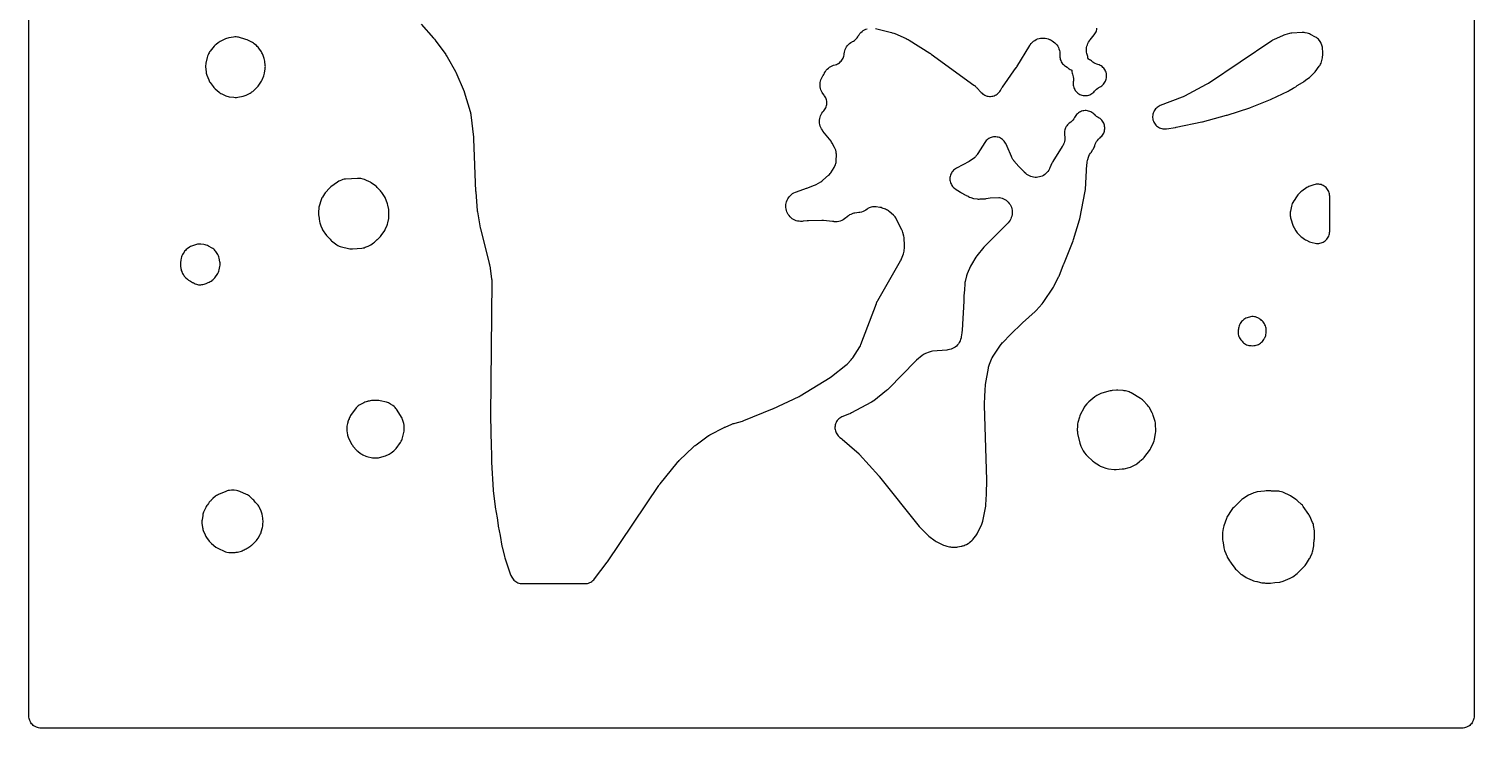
# Model space of a CAD drawing. Header units: millimetres. Extents: x 0 to 300, y 0 to 300.
# Drawn here: x -0.1 to 300.1, y -0.1 to 145.1 of the extents above; entities that cross this region are included whole.
import ezdxf

# ---------------------------------------------------------------- set-up
doc = ezdxf.new("R2010")
doc.units = ezdxf.units.MM
doc.layers.add('CUT', color=7, linetype='CONTINUOUS')

msp = doc.modelspace()

# ---------------------------------------------------------------- linework, layer by layer
at = {"layer": 'CUT'}
for points in [[(300.1485, 297.5886), (300.1485, 2.4114), (300.1335, 2.1053), (300.0975, 1.8629), (300.038, 1.6252), (299.9554, 1.3944), (299.8507, 1.1729), (299.7247, 0.9627), (299.5787, 0.7659), (299.4142, 0.5844), (299.2326, 0.4198), (299.0358, 0.2738), (298.8256, 0.1479), (298.6041, 0.0431), (298.3734, -0.0395), (298.1357, -0.099), (297.8933, -0.135), (297.5872, -0.15), (297.0122, -0.15), (297.0119, -0.15), (2.4114, -0.15), (2.1985, -0.1395), (2.1453, -0.1369), (2.1053, -0.135), (1.8629, -0.099), (1.6252, -0.0395), (1.3944, 0.0431), (1.1729, 0.1479), (0.9627, 0.2738), (0.7659, 0.4198), (0.5844, 0.5844), (0.4198, 0.7659), (0.2738, 0.9627), (0.1479, 1.1729), (0.0431, 1.3944), (-0.0395, 1.6252), (-0.099, 1.8629), (-0.135, 2.1053), (-0.15, 2.4114), (-0.15, 2.9214), (-0.15, 2.9225), (-0.15, 297)], [(81.3893, 146.0332), (83.9561, 143.1541), (84.0856, 143.0008), (84.1707, 142.8944), (84.2917, 142.7345), (86.4601, 139.7043), (86.5682, 139.5446), (86.6388, 139.4344), (86.7386, 139.2694), (88.4904, 136.1974), (88.5507, 136.0846), (90.2812, 132.0536), (90.309, 131.9855), (90.3112, 131.9787), (91.5254, 127.9238), (91.5683, 127.7682), (91.5754, 127.7402), (91.6411, 127.4242), (91.6457, 127.3957), (91.6683, 127.2359), (92.221, 122.6029), (92.2356, 122.4549), (92.2436, 122.3541), (92.2524, 122.2055), (92.6812, 111.3189), (92.6847, 111.2528), (92.6857, 111.238), (92.6893, 111.1893), (93.023, 107.2908), (93.0507, 107.0765), (93.6254, 103.7644), (93.632, 103.7282), (93.6332, 103.7216), (93.6667, 103.5702), (95.5088, 96.3125), (95.5507, 96.1279), (95.5761, 96.0017), (95.6087, 95.8151), (96.0072, 93.1335), (96.0314, 92.9344), (96.0442, 92.7988), (96.0546, 92.6444), (95.7578, 64.6988), (95.758, 64.6266), (95.8725, 58.3574), (95.8731, 58.3319), (95.8732, 58.3275), (95.8785, 58.2207), (95.9683, 56.9622), (95.9905, 55.2058), (95.9922, 55.1394), (95.9928, 55.1247), (95.9952, 55.0758), (96.3352, 49.2903), (96.3371, 49.261), (96.3375, 49.2557), (96.3493, 49.1328), (96.7399, 45.8895), (96.749, 45.8218), (96.7512, 45.8068), (96.7591, 45.7571), (97.1393, 43.5065), (97.3528, 41.9195), (97.3569, 41.8904), (97.3576, 41.8853), (97.3785, 41.7638), (97.7625, 39.8176), (98.1314, 37.6337), (98.1371, 37.6014), (98.1381, 37.5955), (98.1666, 37.4605), (98.6466, 35.4614), (98.7119, 35.2367), (99.8574, 31.8845), (99.9252, 31.7082), (100.0061, 31.5375), (100.1848, 31.1946), (100.3101, 30.9808), (100.4558, 30.7806), (100.6207, 30.5957), (100.803, 30.428), (101.0011, 30.2793), (101.2129, 30.1508), (101.4363, 30.0439), (101.6693, 29.9597), (101.9094, 29.899), (102.1544, 29.8623), (102.4018, 29.85), (102.4477, 29.85), (102.5144, 29.85), (102.5739, 29.85), (110.1372, 29.85), (115.3048, 29.85), (115.3092, 29.85), (115.4061, 29.85), (115.6618, 29.8631), (115.9149, 29.9023), (116.1627, 29.9672), (116.4025, 30.0571), (116.6318, 30.1711), (116.8483, 30.3079), (117.0496, 30.4662), (117.2337, 30.6442), (117.3986, 30.8401), (120.0115, 34.2884), (120.0279, 34.3103), (120.0308, 34.3142), (120.0972, 34.4083), (130.7104, 50.2111), (130.811, 50.3535), (130.8815, 50.4486), (130.9885, 50.5862), (134.554, 54.9558), (134.7048, 55.1295), (134.8107, 55.2442), (134.9719, 55.4083), (137.962, 58.2712), (138.1518, 58.441), (138.2844, 58.5518), (138.4853, 58.7083), (140.9765, 60.5164), (141.0937, 60.5981), (141.115, 60.6123), (141.3582, 60.762), (141.3805, 60.7746), (141.5062, 60.8424), (144.168, 62.2128), (144.298, 62.2765), (144.3871, 62.3181), (144.5194, 62.3768), (145.943, 62.9758), (146.193, 63.0706), (146.3647, 63.1289), (146.6207, 63.2057), (148.1055, 63.5937), (148.4199, 63.6986), (154.3353, 66.1187), (154.3584, 66.1283), (154.3626, 66.1301), (154.459, 66.173), (159.8848, 68.7311), (160.1202, 68.8578), (166.3665, 72.6663), (166.6104, 72.8357), (169.6121, 75.1961), (169.8809, 75.4412), (170.7239, 76.3302), (170.8821, 76.5143), (171.0218, 76.7128), (172.4892, 79.0298), (172.6145, 79.2521), (172.7165, 79.4859), (175.9457, 88.0559), (176.0024, 88.1977), (176.0131, 88.2229), (176.1437, 88.4991), (176.1564, 88.5233), (176.2301, 88.6572), (180.9879, 96.9031), (181.0854, 97.0898), (181.1669, 97.2841), (181.5634, 98.3545), (181.6492, 98.6363), (181.7014, 98.9262), (181.8004, 99.7547), (181.817, 99.9802), (181.8132, 100.2063), (181.731, 101.5318), (181.7057, 101.7634), (181.659, 101.9917), (181.4527, 102.8047), (181.3689, 103.0712), (181.256, 103.3268), (180.0856, 105.6187), (179.9672, 105.8256), (179.8296, 106.0203), (179.6741, 106.201), (179.5021, 106.366), (178.6163, 107.1384), (178.4399, 107.2787), (178.2516, 107.4026), (178.0529, 107.509), (177.8455, 107.597), (177.1617, 107.8516), (176.9128, 107.9297), (176.6571, 107.9815), (175.8715, 108.0983), (175.6252, 108.1225), (175.3777, 108.1223), (175.1314, 108.0975), (174.8887, 108.0486), (174.6521, 107.9759), (174.4239, 107.8801), (174.2062, 107.7623), (174.0012, 107.6234), (173.7536, 107.4372), (173.4784, 107.2713), (173.1878, 107.1343), (172.8847, 107.0277), (172.5423, 106.9454), (172.5087, 106.9391), (172.3194, 106.9087), (171.5043, 106.7991), (171.2938, 106.7616), (171.0874, 106.7062), (170.8864, 106.6334), (170.6233, 106.5252), (170.3764, 106.4074), (170.1438, 106.2633), (169.9283, 106.0947), (169.8168, 105.9972), (169.7748, 105.9596), (169.6302, 105.8272), (169.5976, 105.7986), (169.318, 105.5778), (169.0436, 105.4039), (168.7526, 105.2592), (168.4483, 105.1453), (168.1338, 105.0634), (167.8126, 105.0144), (167.488, 104.9988), (167.1324, 105.0185), (167.088, 105.0233), (166.9439, 105.0416), (166.9433, 105.0417), (166.9112, 105.0462), (166.9023, 105.0474), (166.8379, 105.0552), (164.9332, 105.2597), (164.6191, 105.2736), (161.8484, 105.2213), (161.5923, 105.2033), (160.7422, 105.0994), (160.56, 105.0817), (160.5274, 105.0793), (160.1911, 105.0712), (159.885, 105.0938), (159.5825, 105.1462), (159.2866, 105.2277), (159.0001, 105.3378), (158.7256, 105.4752), (158.4659, 105.6387), (158.2233, 105.8268), (158.0002, 106.0376), (157.7988, 106.2692), (157.6209, 106.5193), (157.4682, 106.7856), (157.3421, 107.0655), (157.244, 107.3563), (157.1747, 107.6553), (157.1349, 107.9596), (157.1249, 108.2664), (157.1449, 108.5727), (157.1946, 108.8756), (157.2737, 109.1722), (157.3812, 109.4597), (157.5163, 109.7353), (157.6776, 109.9964), (157.8636, 110.2406), (158.0725, 110.4654), (158.3024, 110.6689), (158.551, 110.8489), (158.8159, 111.0039), (159.1215, 111.1446), (159.1518, 111.1568), (159.3233, 111.2211), (161.4365, 111.9543), (161.5222, 111.9858), (163.123, 112.6075), (163.2936, 112.6812), (163.4583, 112.7674), (164.4198, 113.3169), (164.6306, 113.4518), (164.8269, 113.6071), (166.0168, 114.6498), (166.1876, 114.8144), (166.342, 114.9944), (166.4787, 115.1883), (167.1476, 116.2398), (167.2567, 116.4291), (167.3488, 116.6271), (167.4233, 116.8325), (167.5122, 117.1155), (167.5709, 117.3375), (167.609, 117.564), (167.6261, 117.7931), (167.6553, 118.8121), (167.6509, 119.0478), (167.6243, 119.2821), (167.5758, 119.5128), (167.4885, 119.8485), (167.3978, 120.1284), (167.2749, 120.3957), (166.7654, 121.3512), (166.6536, 121.5403), (166.5256, 121.7188), (164.8536, 123.848), (164.7422, 123.9974), (164.7229, 124.0246), (164.5391, 124.3137), (164.3985, 124.5928), (164.2862, 124.8844), (164.2035, 125.1857), (164.151, 125.4938), (164.1294, 125.8056), (164.1389, 126.1179), (164.1793, 126.4278), (164.2502, 126.7322), (164.351, 127.0279), (164.4807, 127.3123), (164.638, 127.5823), (164.8213, 127.8354), (165.018, 128.057), (165.1692, 128.2448), (165.3016, 128.4463), (165.414, 128.6596), (165.5054, 128.8828), (165.5748, 129.1137), (165.6216, 129.3502), (165.6454, 129.5902), (165.646, 129.8313), (165.6234, 130.0713), (165.5777, 130.3081), (165.5095, 130.5394), (165.4193, 130.763), (165.308, 130.9769), (165.1765, 131.179), (165.0751, 131.3062), (165.0759, 131.3068), (164.8322, 131.6124), (164.6675, 131.8654), (164.5278, 132.133), (164.4144, 132.4127), (164.3283, 132.7021), (164.2704, 132.9983), (164.2412, 133.2988), (164.2409, 133.6007), (164.2695, 133.9012), (164.3268, 134.1975), (164.4123, 134.487), (164.5251, 134.767), (164.6643, 135.0349), (164.8442, 135.3125), (164.88, 135.3622), (164.8836, 135.3673), (165.0161, 135.5674), (165.1287, 135.7793), (165.1739, 135.8753), (165.1889, 135.9051), (165.3576, 136.2032), (165.5378, 136.4585), (165.7424, 136.6947), (165.9694, 136.9095), (166.2167, 137.1006), (166.4816, 137.2662), (166.7618, 137.4048), (167.0542, 137.5148), (167.4011, 137.6072), (167.632, 137.6809), (167.8546, 137.7766), (168.067, 137.8934), (168.267, 138.0302), (168.4528, 138.1857), (168.6228, 138.3585), (168.7752, 138.547), (168.9086, 138.7493), (169.0218, 138.9635), (169.1137, 139.1878), (169.1835, 139.4198), (169.2305, 139.6576), (169.2543, 139.8988), (169.2547, 139.9079), (169.3001, 140.2126), (169.375, 140.5115), (169.4788, 140.8015), (169.6105, 141.08), (169.7688, 141.3443), (169.9522, 141.5918), (170.159, 141.8202), (170.3871, 142.0273), (170.6343, 142.211), (170.8984, 142.3697), (171.0055, 142.4205), (171.2187, 142.5346), (171.4198, 142.6687), (171.607, 142.8217), (171.7786, 142.9919), (171.9329, 143.178), (172.0685, 143.3781), (172.1827, 143.5877), (172.3427, 143.8498), (172.5264, 144.094), (172.7329, 144.3192), (172.9604, 144.5233), (173.2065, 144.7044), (173.4691, 144.8607), (173.7456, 144.9908), (174.0334, 145.0934)], [(175.7839, 145.1209), (179.09, 144.3095), (179.2441, 144.2682), (179.2716, 144.2602), (179.5738, 144.1581), (179.6004, 144.1478), (179.7481, 144.0872), (182.1158, 143.0556), (182.3635, 142.9366), (182.5285, 142.8498), (182.7669, 142.7131), (187.0656, 140.0329), (187.1777, 139.9602), (187.2529, 139.9094), (187.3623, 139.8328), (196.2287, 133.3849), (196.3823, 133.2671), (196.4091, 133.2453), (196.6969, 132.9867), (196.7214, 132.9623), (196.8549, 132.8222), (197.7229, 131.8631), (197.8959, 131.6898), (198.085, 131.5343), (198.2883, 131.398), (198.5041, 131.2823), (198.7301, 131.1882), (198.9642, 131.1167), (199.2043, 131.0684), (199.4478, 131.0439), (199.6927, 131.0433), (199.9364, 131.0666), (200.1766, 131.1136), (200.4111, 131.184), (200.6376, 131.2769), (200.8539, 131.3915), (201.058, 131.5268), (201.2479, 131.6813), (201.4217, 131.8537), (201.5779, 132.0423), (201.7148, 132.2452), (201.8313, 132.4606), (201.8763, 132.5546), (202.0278, 132.8112), (202.0436, 132.8356), (202.1349, 132.9695), (205.0249, 137.0206), (205.045, 137.0492), (205.0486, 137.0545), (205.1289, 137.1781), (207.8072, 141.5792), (207.9106, 141.7397), (207.9299, 141.768), (208.1422, 142.0481), (208.361, 142.2826), (208.6025, 142.4936), (208.8642, 142.6789), (209.1435, 142.8366), (209.4373, 142.965), (209.7427, 143.0628), (210.0565, 143.129), (210.3754, 143.1629), (210.7092, 143.1642), (211.0374, 143.1325), (211.3371, 143.0738), (211.6236, 142.9889), (211.9272, 142.8665), (211.9562, 142.8532), (212.1162, 142.775), (212.2875, 142.6862), (212.4516, 142.5959), (212.4805, 142.579), (212.7689, 142.3908), (213.0135, 142.1938), (213.2384, 141.9722), (213.4398, 141.7299), (213.6228, 141.4585), (213.771, 141.182), (213.8914, 140.8902), (213.982, 140.5879), (214.0419, 140.2779), (214.0703, 139.9635), (214.0668, 139.6175), (214.0667, 139.6154), (214.0685, 139.6153), (214.0591, 139.4592), (214.0697, 139.2055), (214.106, 138.9543), (214.1676, 138.708), (214.2538, 138.4692), (214.3638, 138.2404), (214.4964, 138.024), (214.6503, 137.8221), (214.8239, 137.6369), (215.0153, 137.4702), (215.2227, 137.3238), (215.5639, 137.108), (215.877, 136.8638), (215.8782, 136.8653), (215.9964, 136.7733), (216.2066, 136.6409), (216.4288, 136.5301), (216.5677, 136.4772), (216.5653, 136.3759), (216.5839, 136.1297), (216.6267, 135.8865), (216.6932, 135.6487), (216.7809, 135.3861), (216.8493, 135.0866), (216.8881, 134.782), (216.897, 134.4749), (216.876, 134.1685), (216.8655, 134.1059), (216.8369, 133.8644), (216.832, 133.6213), (216.8506, 133.3789), (216.8928, 133.1395), (216.958, 132.9053), (217.0456, 132.6785), (217.1548, 132.4613), (217.2847, 132.2558), (217.4339, 132.0638), (217.601, 131.8872), (217.7845, 131.7277), (217.9826, 131.5868), (218.1934, 131.4658), (218.4151, 131.3658), (218.6453, 131.2878), (218.8821, 131.2326), (219.1231, 131.2006), (219.3661, 131.1922), (219.6087, 131.2075), (219.8487, 131.2462), (220.0839, 131.308), (220.3119, 131.3925), (220.5306, 131.4986), (220.738, 131.6255), (220.932, 131.7719), (221.111, 131.9365), (221.2731, 132.1177), (221.2787, 132.1247), (221.4931, 132.3583), (221.7196, 132.5615), (221.9881, 132.7592), (222.0151, 132.7771), (222.1687, 132.8738), (222.5767, 133.1171), (222.7782, 133.251), (222.9659, 133.4036), (223.1379, 133.5737), (223.2926, 133.7597), (223.4287, 133.9597), (223.5448, 134.1719), (223.6399, 134.3943), (223.713, 134.6249), (223.7635, 134.8615), (223.7908, 135.1019), (223.7948, 135.3438), (223.7755, 135.5849), (223.7329, 135.823), (223.6675, 136.0559), (223.5798, 136.2814), (223.4708, 136.4974), (223.3415, 136.7018), (223.193, 136.8927), (223.0267, 137.0684), (222.8442, 137.2273), (222.6472, 137.3677), (222.4376, 137.4884), (222.2173, 137.5883), (221.9884, 137.6665), (221.7309, 137.7407), (221.4424, 137.8557), (221.1666, 137.9986), (220.9063, 138.1681), (220.6283, 138.391), (220.4283, 138.5357), (220.2149, 138.66), (219.9904, 138.7627), (219.9301, 138.7833), (219.9322, 138.8299), (219.9189, 139.0779), (219.881, 139.3234), (219.819, 139.5639), (219.7051, 139.9292), (219.6423, 140.2334), (219.6099, 140.5423), (219.6081, 140.8529), (219.637, 141.1621), (219.6962, 141.467), (219.7852, 141.7645), (219.9031, 142.0519), (220.0488, 142.3261), (220.2373, 142.6096), (220.257, 142.6362), (220.3707, 142.7824), (221.2186, 143.8185), (221.3657, 144.0176), (221.4925, 144.2304), (221.5975, 144.4546), (221.6799, 144.6881), (221.7387, 144.9287), (221.7735, 145.1739)]]:
    msp.add_lwpolyline(points, dxfattribs=at)
for points in [[(234.1275, 128.6017), (233.9591, 128.4263), (233.8087, 128.2354), (233.6775, 128.0307), (233.5667, 127.8143), (233.4776, 127.5881), (233.4108, 127.3543), (233.367, 127.1152), (233.3467, 126.8729), (233.35, 126.6298), (233.3769, 126.3882), (233.4271, 126.1504), (233.5002, 125.9185), (233.5955, 125.6948), (233.7121, 125.4815), (233.8488, 125.2805), (234.0044, 125.0937), (234.1774, 124.9229), (234.3662, 124.7697), (234.569, 124.6356), (234.7838, 124.5218), (235.0087, 124.4294), (235.2414, 124.3593), (235.4799, 124.3121), (235.7219, 124.2883), (235.965, 124.2882), (236.207, 124.3116), (238.0899, 124.587), (238.1209, 124.5917), (238.1265, 124.5926), (238.2563, 124.6168), (243.5663, 125.7521), (243.5893, 125.7571), (243.5933, 125.758), (243.689, 125.7814), (248.716, 127.1156), (248.7423, 127.1227), (248.747, 127.124), (248.8566, 127.1571), (253.5157, 128.681), (253.5444, 128.6906), (253.5495, 128.6923), (253.6688, 128.7363), (257.8237, 130.3916), (257.8528, 130.4034), (257.8579, 130.4055), (257.9784, 130.459), (261.515, 132.1432), (261.7253, 132.2559), (262.5376, 132.7427), (262.786, 132.8671), (263.0758, 133.0374), (263.4134, 133.2677), (264.4872, 133.9112), (264.6435, 134.013), (264.7918, 134.1261), (265.3673, 134.6003), (265.9352, 134.9876), (266.1595, 135.16), (266.363, 135.3567), (266.6102, 135.6243), (266.7045, 135.7021), (266.919, 135.901), (267.1088, 136.1236), (267.9844, 137.2813), (268.1308, 137.4975), (268.2538, 137.7277), (268.3522, 137.9695), (268.5345, 138.4946), (268.6131, 138.7715), (268.6593, 139.0556), (268.7373, 139.8047), (268.7507, 140.0624), (268.7375, 140.3201), (268.6657, 141.016), (268.6334, 141.2344), (268.5819, 141.449), (268.5117, 141.6583), (268.3832, 141.9919), (268.2823, 142.2192), (268.1594, 142.4353), (268.0157, 142.6381), (267.9564, 142.7136), (267.7879, 142.9067), (267.6004, 143.0815), (267.3961, 143.2362), (267.177, 143.3692), (266.1867, 143.9029), (265.965, 144.0086), (265.734, 144.0921), (265.4959, 144.1525), (265.0458, 144.2435), (264.8385, 144.2764), (264.629, 144.2918), (264.4191, 144.2895), (262.3094, 144.1783), (262.0559, 144.1519), (261.8064, 144.0998), (260.8491, 143.8486), (260.6474, 143.7864), (260.4516, 143.7075), (258.451, 142.8006), (258.2653, 142.7069), (258.088, 142.5981), (244.9289, 133.7482), (244.7628, 133.6428), (244.6482, 133.5741), (244.4768, 133.4775), (240.0026, 131.1076), (239.8028, 131.0092), (239.6653, 130.9465), (239.46, 130.8602), (234.945, 129.1176), (234.7227, 129.0192), (234.5111, 128.8996), (234.312, 128.76)], [(36.6857, 136.1075), (36.7167, 135.8924), (36.7663, 135.6808), (36.834, 135.4743), (37.2053, 134.4891), (37.2917, 134.2873), (37.3954, 134.0938), (37.5157, 133.9102), (38.1173, 133.0745), (38.2459, 132.9107), (38.3876, 132.7582), (38.5416, 132.6181), (39.3722, 131.9227), (39.5487, 131.7879), (39.7364, 131.6692), (39.934, 131.5677), (40.7692, 131.1843), (40.9962, 131.0932), (41.231, 131.0248), (41.4714, 130.9796), (42.4385, 130.8466), (42.7068, 130.8243), (42.976, 130.831), (43.2429, 130.8666), (44.3512, 131.0758), (44.5845, 131.1316), (44.8114, 131.2094), (45.0298, 131.3087), (45.8529, 131.7315), (46.0341, 131.8343), (46.2061, 131.9519), (46.3677, 132.0834), (47.0867, 132.7199), (47.2973, 132.9299), (47.4814, 133.1635), (48.0452, 133.9734), (48.1872, 134.2028), (48.3036, 134.4463), (48.6509, 135.2861), (48.7491, 135.5712), (48.8123, 135.8661), (48.9533, 136.7942), (48.9765, 137.0098), (48.981, 137.2266), (48.9666, 137.443), (48.8699, 138.3221), (48.8196, 138.6162), (48.7347, 138.9022), (48.4428, 139.7057), (48.3611, 139.9036), (48.2628, 140.0939), (48.1486, 140.275), (47.5953, 141.0743), (47.4568, 141.256), (47.3023, 141.4244), (47.133, 141.5779), (46.6793, 141.9531), (46.4889, 142.0959), (46.2857, 142.2199), (45.4769, 142.6624), (45.2225, 142.7834), (44.9561, 142.875), (43.4302, 143.3056), (43.1613, 143.3658), (42.8873, 143.3959), (42.6117, 143.3957), (42.3378, 143.3652), (41.3936, 143.2068), (41.1514, 143.1537), (40.9156, 143.0769), (40.6887, 142.9771), (39.5762, 142.4206), (39.3568, 142.2967), (39.1511, 142.1514), (38.7503, 141.8368), (38.5455, 141.6573), (38.3615, 141.4565), (37.5165, 140.4273), (37.3896, 140.2587), (37.2774, 140.0801), (37.1807, 139.8927), (37.0657, 139.6446), (36.9676, 139.4), (36.8957, 139.1464), (36.6292, 137.9729), (36.5839, 137.7079), (36.5672, 137.4395), (36.5795, 137.1708)], [(187.608, 78.1042), (187.3669, 78.0726), (187.13, 78.0178), (186.8996, 77.9402), (186.1396, 77.6423), (185.8995, 77.5333), (185.6723, 77.3996), (185.4604, 77.2427), (184.2631, 76.2545), (184.0608, 76.0679), (178.557, 70.3988), (178.384, 70.2317), (178.263, 70.1221), (178.0796, 69.9664), (175.4088, 67.8424), (175.2719, 67.7385), (175.247, 67.7205), (174.9597, 67.5322), (174.9333, 67.5166), (174.7835, 67.4325), (170.7967, 65.3133), (170.5719, 65.2033), (170.4169, 65.1338), (170.1853, 65.039), (168.971, 64.5887), (168.7449, 64.492), (168.5295, 64.3736), (168.3267, 64.2346), (168.1386, 64.0763), (167.9669, 63.9003), (167.8133, 63.7083), (167.6793, 63.5021), (167.5663, 63.2838), (167.4752, 63.0555), (167.407, 62.8192), (167.3623, 62.5775), (167.3416, 62.3325), (167.3451, 62.0867), (167.3727, 61.8423), (167.4241, 61.6019), (167.4989, 61.3677), (167.5964, 61.142), (167.7155, 60.927), (167.8553, 60.7246), (168.0142, 60.537), (168.1907, 60.3659), (168.3832, 60.213), (168.6677, 60.009), (168.6915, 59.9903), (168.8224, 59.8823), (171.9207, 57.2053), (172.2739, 56.8603), (172.2873, 56.8472), (172.3329, 56.8027), (172.4506, 56.6878), (176.4317, 52.2179), (176.4966, 52.143), (176.5401, 52.0915), (176.603, 52.015), (184.8537, 41.7023), (185.0521, 41.4825), (186.6379, 39.9214), (186.8623, 39.7255), (188.1486, 38.7306), (188.375, 38.5747), (188.6171, 38.4445), (189.9184, 37.8347), (190.1425, 37.7426), (190.3744, 37.6727), (190.6121, 37.6255), (190.8641, 37.5881), (191.1243, 37.5202), (191.3357, 37.4747), (191.5502, 37.4477), (191.7662, 37.4392), (191.8636, 37.4397), (191.9476, 37.4272), (192.1832, 37.4035), (192.4199, 37.4023), (192.6558, 37.4234), (192.8885, 37.4668), (193.569, 37.6272), (193.7193, 37.6559), (193.8425, 37.6917), (193.9615, 37.7198), (194.1988, 37.7882), (194.4281, 37.8798), (194.6473, 37.9935), (195.0057, 38.2026), (195.1973, 38.3264), (195.3768, 38.4671), (195.8546, 38.8783), (196.0461, 39.0616), (196.217, 39.2641), (196.6192, 39.7953), (196.7525, 39.9898), (196.8669, 40.1959), (197.8677, 42.2191), (197.9573, 42.4224), (198.0284, 42.6328), (198.0806, 42.8487), (198.6806, 45.9229), (198.7222, 46.2484), (198.8557, 48.4219), (198.8586, 48.4809), (198.8591, 48.4942), (198.8604, 48.5377), (198.9157, 51.2621), (198.9161, 51.2871), (198.9161, 51.2915), (198.915, 51.3963), (198.4258, 66.874), (198.425, 66.93), (198.4249, 66.9616), (198.4249, 66.9646), (198.4247, 67.0064), (198.4243, 67.0994), (198.4271, 67.2289), (198.4824, 68.6451), (198.5057, 69.0956), (198.5322, 69.6064), (198.5572, 70.0891), (198.6074, 71.0588), (198.6254, 71.1886), (199.2143, 74.6003), (199.2538, 74.7975), (199.2618, 74.8325), (199.3722, 75.2189), (199.3839, 75.2529), (199.4545, 75.4411), (199.8777, 76.4842), (199.9632, 76.6789), (199.9794, 76.7131), (200.1827, 77.0862), (200.2026, 77.1184), (200.3198, 77.2957), (201.9054, 79.5536), (201.989, 79.668), (202.0044, 79.6883), (202.1843, 79.9073), (202.2012, 79.9263), (202.2973, 80.0305), (203.7341, 81.5318), (206.34, 83.9769), (208.9571, 86.3957), (209.1254, 86.5671), (210.3938, 87.9884), (210.6007, 88.2544), (212.7346, 91.4158), (212.8979, 91.6951), (213.8237, 93.5439), (213.9082, 93.7315), (214.8569, 96.0931), (214.8956, 96.1757), (214.988, 96.4007), (215.0453, 96.5623), (216.8566, 101.0713), (216.933, 101.2903), (218.1466, 105.3702), (218.2031, 105.599), (219.3398, 111.3587), (219.3825, 111.6918), (219.7018, 116.9706), (219.7148, 117.1297), (219.7177, 117.1581), (219.7603, 117.4484), (219.8274, 117.734), (219.8351, 117.7615), (219.8814, 117.9142), (220.0459, 118.4178), (220.108, 118.5929), (220.1198, 118.6239), (220.2575, 118.9364), (220.4253, 119.2337), (220.4431, 119.2618), (220.5462, 119.4163), (220.9447, 119.9828), (221.0614, 120.1651), (221.162, 120.3567), (221.2456, 120.5564), (221.3116, 120.7625), (221.3147, 120.7738), (221.4211, 121.0989), (221.5471, 121.3843), (221.7007, 121.6559), (221.8805, 121.9109), (222.0847, 122.1468), (222.3112, 122.3614), (222.4393, 122.4606), (222.6217, 122.6163), (222.7883, 122.7888), (222.9376, 122.9765), (223.0682, 123.1777), (223.179, 123.3904), (223.2688, 123.6128), (223.337, 123.8427), (223.3828, 124.0781), (223.4058, 124.3168), (223.4058, 124.5567), (223.3829, 124.7954), (223.3372, 125.0308), (223.2692, 125.2608), (223.1794, 125.4832), (223.0687, 125.696), (222.9381, 125.8972), (222.7889, 126.0849), (222.6224, 126.2575), (222.4401, 126.4133), (222.2437, 126.551), (222.035, 126.6692), (221.9713, 126.7013), (221.7129, 126.865), (221.4716, 127.053), (221.2284, 127.2838), (221.227, 127.2853), (221.226, 127.2844), (221.1145, 127.4008), (220.9265, 127.5618), (220.7234, 127.7033), (220.5074, 127.8242), (220.2805, 127.923), (220.0449, 127.9989), (219.8029, 128.0512), (219.557, 128.0793), (219.3095, 128.0829), (219.0629, 128.062), (218.8195, 128.0168), (218.5818, 127.9478), (218.3521, 127.8557), (218.1326, 127.7412), (217.9255, 127.6056), (217.7328, 127.4502), (217.5565, 127.2765), (217.3982, 127.0863), (217.2594, 126.8813), (217.1417, 126.6636), (217.1333, 126.646), (216.9727, 126.3811), (216.7869, 126.1332), (216.5776, 125.9049), (216.3468, 125.6983), (216.0294, 125.466), (215.8403, 125.3129), (215.6669, 125.1421), (215.511, 124.9553), (215.3739, 124.7543), (215.2571, 124.5408), (215.1615, 124.317), (215.0882, 124.085), (215.0378, 123.847), (215.0107, 123.6051), (215.0073, 123.3618), (215.0276, 123.1193), (215.057, 122.9582), (215.0563, 122.958), (215.0566, 122.9559), (215.101, 122.6167), (215.1107, 122.3048), (215.0893, 121.9935), (215.0373, 121.6858), (214.9549, 121.3848), (214.8432, 121.0934), (214.6896, 120.7878), (214.6733, 120.7588), (214.5776, 120.5992), (212.6135, 117.4996), (212.5137, 117.3272), (212.4279, 117.1474), (212.0199, 116.1966), (211.9443, 116.0317), (211.9299, 116.0021), (211.7679, 115.7073), (211.5946, 115.4541), (211.3974, 115.219), (211.1783, 115.0042), (210.9393, 114.8118), (210.6827, 114.6436), (210.4109, 114.5012), (210.1265, 114.386), (209.8323, 114.299), (209.5309, 114.2411), (209.2254, 114.2129), (208.9186, 114.2146), (208.6134, 114.2461), (208.3127, 114.3073), (208.0194, 114.3974), (207.7363, 114.5158), (207.4661, 114.6611), (207.2113, 114.8321), (206.9744, 115.0271), (206.7368, 115.2651), (206.7064, 115.2987), (206.6238, 115.3927), (206.6234, 115.3924), (206.5005, 115.5251), (205.5408, 116.4822), (204.5218, 117.6527), (204.4812, 117.7077), (204.3505, 117.8967), (204.3283, 117.931), (204.103, 118.3311), (204.0851, 118.3679), (203.9912, 118.5776), (203.1534, 120.6135), (203.0358, 120.8601), (202.773, 121.3416), (202.6435, 121.5531), (202.4937, 121.7508), (202.325, 121.9326), (202.1391, 122.0969), (201.9379, 122.2419), (201.7233, 122.3662), (201.4975, 122.4687), (201.2626, 122.5483), (201.0209, 122.6042), (200.775, 122.636), (200.527, 122.6431), (200.2796, 122.6257), (200.0352, 122.5839), (199.7961, 122.518), (199.5646, 122.4288), (199.3432, 122.3171), (199.1339, 122.184), (198.9389, 122.0308), (198.76, 121.859), (198.5989, 121.6704), (198.4574, 121.4667), (197.0398, 119.1938), (196.8951, 118.9787), (196.7919, 118.8362), (196.6326, 118.6315), (196.513, 118.4884), (196.3905, 118.3489), (196.368, 118.3245), (196.3305, 118.2878), (195.2008, 117.4923), (192.5755, 116.1298), (192.3619, 116.0052), (192.1616, 115.86), (191.9767, 115.6958), (191.8089, 115.5141), (191.6598, 115.3167), (191.531, 115.1055), (191.4237, 114.8827), (191.339, 114.6503), (191.2776, 114.4107), (191.2402, 114.1662), (191.2271, 113.9192), (191.2385, 113.6722), (191.2743, 113.4274), (191.3341, 113.1874), (191.4173, 112.9545), (191.5231, 112.7309), (191.6504, 112.5189), (191.7982, 112.3205), (191.9647, 112.1377), (192.1486, 111.9722), (192.3479, 111.8257), (193.407, 111.1252), (193.6301, 110.9937), (194.2545, 110.668), (194.3275, 110.6207), (194.5438, 110.5089), (194.6111, 110.482), (194.9863, 110.2863), (195.0801, 110.2304), (195.2898, 110.1306), (195.5632, 110.0157), (195.7549, 109.9442), (195.9518, 109.8887), (196.1526, 109.8494), (196.862, 109.7405), (197.0891, 109.7163), (197.3176, 109.7128), (197.5454, 109.7302), (197.5702, 109.7333), (198.3894, 109.7603), (198.5892, 109.7749), (198.7871, 109.8055), (199.5926, 109.9631), (201.3948, 110.0383), (201.5612, 110.0411), (201.7885, 109.9964), (202.0847, 109.9072), (202.3707, 109.7892), (202.6438, 109.6438), (202.9012, 109.4722), (203.1405, 109.2761), (203.3594, 109.0575), (203.5557, 108.8184), (203.7277, 108.5612), (203.8735, 108.2883), (203.9917, 108.0024), (204.0814, 107.7063), (204.1415, 107.4028), (204.1715, 107.0949), (204.171, 106.7855), (204.1402, 106.4777), (204.0793, 106.1744), (203.9889, 105.8785), (203.8698, 105.593), (203.7233, 105.3205), (203.5507, 105.0637), (203.3347, 104.8023), (203.3125, 104.7779), (203.1849, 104.6447), (198.4566, 99.9476), (198.2668, 99.7363), (196.8224, 97.9318), (196.6451, 97.68), (195.6868, 96.1229), (195.5239, 95.8111), (194.8246, 94.2062), (194.7473, 94.0055), (194.6874, 93.7988), (194.3932, 92.5897), (194.3496, 92.3674), (194.3264, 92.1421), (194.2547, 90.8964), (194.1214, 89.6324), (194.1077, 89.344), (194.1166, 88.4959), (193.7698, 82.466), (193.7534, 82.2711), (193.7389, 82.1391), (193.7125, 81.9453), (193.5752, 81.1045), (193.5406, 80.9209), (193.5336, 80.8883), (193.4442, 80.5542), (193.3318, 80.2558), (193.177, 79.9446), (193.0062, 79.676), (192.8064, 79.4231), (192.5817, 79.192), (192.3345, 78.9851), (192.0675, 78.8047), (191.7834, 78.6525), (191.4852, 78.5301), (191.176, 78.439), (190.8287, 78.3743), (190.7947, 78.3697), (190.6035, 78.3492)], [(60.1392, 105.7664), (60.1435, 105.6734), (60.1645, 105.4465), (60.2061, 105.2224), (60.2558, 105.0463), (60.3001, 104.7727), (60.3456, 104.5539), (60.4106, 104.3399), (60.4944, 104.1326), (60.7619, 103.5477), (60.8703, 103.3374), (60.9982, 103.1383), (61.5018, 102.4304), (61.571, 102.3256), (61.6968, 102.1519), (61.837, 101.9896), (61.9906, 101.8399), (62.0233, 101.8106), (62.4159, 101.3728), (62.579, 101.207), (62.7569, 101.057), (63.8433, 100.2246), (64.0597, 100.0762), (64.2904, 99.9513), (64.5329, 99.8512), (64.7846, 99.7771), (66.2733, 99.4226), (66.5332, 99.3751), (66.7966, 99.3552), (67.0606, 99.3633), (69.046, 99.5291), (69.2847, 99.5607), (69.5193, 99.6151), (69.7476, 99.6918), (70.3555, 99.9293), (70.6196, 100.0506), (70.8679, 100.2018), (71.4732, 100.6205), (71.6426, 100.7486), (71.8006, 100.8907), (72.1617, 101.2444), (72.207, 101.2838), (72.2695, 101.35), (72.8999, 101.9675), (73.0638, 102.1443), (73.2099, 102.3362), (73.6634, 102.995), (73.7833, 103.1875), (73.8854, 103.3901), (74.2766, 104.2631), (74.3763, 104.5239), (74.4464, 104.7942), (74.6207, 105.664), (74.6572, 105.9084), (74.6694, 106.1552), (74.6694, 107.0514), (74.6573, 107.2975), (74.621, 107.5412), (74.4347, 108.4736), (74.3808, 108.6919), (74.3074, 108.9046), (73.9517, 109.8025), (73.8484, 110.0295), (73.723, 110.2451), (73.1927, 111.0602), (73.07, 111.2323), (72.9333, 111.3935), (72.2501, 112.1328), (72.0606, 112.3172), (71.8527, 112.4807), (70.9959, 113.0835), (70.81, 113.2024), (70.6144, 113.3044), (69.8535, 113.6595), (69.5942, 113.7633), (69.325, 113.8375), (68.7952, 113.9522), (68.5701, 113.9902), (68.3426, 114.0076), (68.1144, 114.0041), (65.6115, 113.8516), (65.3316, 113.8186), (65.0572, 113.7544), (64.7918, 113.6596), (64.4805, 113.5283), (64.2263, 113.4036), (63.9878, 113.251), (62.6128, 112.2572), (62.4181, 112.1011), (62.24, 111.9264), (61.5406, 111.1686), (61.3874, 110.9858), (61.2524, 110.7892), (60.8402, 110.1235), (60.7385, 109.9428), (60.652, 109.7543), (60.5815, 109.5593), (60.1698, 108.2537), (60.104, 107.9989), (60.0653, 107.7386), (60.0048, 107.1032), (59.9937, 106.8907), (60.0007, 106.6781), (60.0258, 106.4668)], [(261.9515, 106.2058), (261.9718, 106.0015), (262.0088, 105.7997), (262.0622, 105.6015), (262.4673, 104.3126), (262.5378, 104.1171), (262.6243, 103.9281), (262.7262, 103.7469), (263.1178, 103.1139), (263.2566, 102.9123), (263.4144, 102.7253), (263.962, 102.1374), (264.1355, 101.9683), (264.3247, 101.8167), (264.8876, 101.4089), (265.0966, 101.2729), (265.3181, 101.1584), (265.9792, 100.8573), (266.2299, 100.759), (266.4898, 100.6883), (267.123, 100.5521), (267.3672, 100.5121), (267.6142, 100.4965), (267.8615, 100.5053), (268.1067, 100.5386), (268.3475, 100.596), (268.5814, 100.6768), (268.8061, 100.7804), (269.0196, 100.9057), (269.2195, 101.0515), (269.4041, 101.2164), (269.5715, 101.3987), (269.72, 101.5966), (269.8482, 101.8083), (269.9549, 102.0316), (270.039, 102.2644), (270.0996, 102.5043), (270.1363, 102.7491), (270.1485, 102.9963), (270.1485, 103.1367), (270.1485, 110.0785), (270.1485, 110.3064), (270.1362, 110.5541), (270.0994, 110.7994), (270.0385, 111.0398), (269.9541, 111.273), (269.847, 111.4966), (269.7183, 111.7086), (269.5692, 111.9067), (269.4012, 112.0892), (269.216, 112.254), (269.0153, 112.3997), (268.8012, 112.5249), (268.5757, 112.6281), (268.3411, 112.7086), (268.0997, 112.7654), (267.8539, 112.798), (267.606, 112.8061), (267.3586, 112.7896), (267.114, 112.7486), (266.8747, 112.6837), (266.0193, 112.4052), (265.7936, 112.3195), (265.5771, 112.2123), (265.3721, 112.0848), (264.3579, 111.3841), (264.1602, 111.2324), (263.9786, 111.0617), (263.5513, 110.6181), (263.3739, 110.4128), (263.2199, 110.1895), (262.7433, 109.4114), (262.7301, 109.3918), (262.7181, 109.3702), (262.5103, 109.0309), (262.3751, 108.7788), (262.2695, 108.5129), (262.1951, 108.2367), (261.98, 107.2082), (261.9445, 106.991), (261.9282, 106.7715), (261.9313, 106.5514)], [(31.3343, 96.0349), (31.3564, 95.795), (31.4236, 95.3174), (31.4627, 95.1058), (31.5198, 94.8985), (31.5946, 94.6968), (31.6249, 94.6326), (31.6919, 94.4447), (31.7926, 94.2293), (31.9133, 94.0245), (32.0101, 93.8768), (32.1431, 93.6927), (32.2922, 93.5215), (32.4563, 93.3644), (32.8192, 93.0474), (33.0345, 92.8792), (33.2667, 92.7355), (33.315, 92.7092), (33.4097, 92.6398), (33.6313, 92.5102), (33.8651, 92.4041), (33.8888, 92.3961), (34.219, 92.216), (34.4275, 92.1145), (34.6446, 92.0328), (34.8683, 91.9715), (35.0967, 91.9312), (35.3278, 91.9123), (35.5597, 91.9148), (35.7904, 91.9389), (36.0179, 91.9842), (36.2402, 92.0504), (36.7071, 92.2134), (36.9611, 92.3181), (37.1295, 92.4102), (37.323, 92.4871), (37.5327, 92.5819), (37.7328, 92.6955), (37.9216, 92.827), (37.9463, 92.8459), (38.1432, 93.0139), (38.3217, 93.2014), (38.3529, 93.2418), (38.4647, 93.3561), (38.6157, 93.5436), (38.9743, 94.0356), (39.1215, 94.2624), (39.2434, 94.5038), (39.3385, 94.757), (39.4056, 95.0189), (39.5461, 95.7231), (39.5817, 95.9599), (39.5944, 96.1991), (39.5842, 96.4383), (39.5511, 96.6755), (39.4073, 97.4383), (39.3443, 97.6962), (39.2543, 97.946), (39.1383, 98.1849), (38.9977, 98.41), (38.7222, 98.803), (38.5871, 98.9787), (38.4369, 99.1417), (38.2729, 99.2907), (38.0964, 99.4247), (37.9086, 99.5425), (37.1652, 99.9643), (36.9337, 100.0801), (36.6916, 100.1715), (36.4413, 100.2373), (36.1855, 100.2768), (35.5718, 100.3395), (35.3453, 100.3523), (35.1185, 100.3444), (34.8934, 100.3161), (34.6718, 100.2675), (34.0311, 100.096), (33.822, 100.0301), (33.6195, 99.9462), (33.4251, 99.8448), (33.2403, 99.7268), (32.7202, 99.3614), (32.5375, 99.22), (32.3686, 99.0624), (32.215, 98.8899), (32.078, 98.7039), (31.895, 98.4298), (31.7596, 98.2016), (31.649, 97.9602), (31.5648, 97.7085), (31.5076, 97.4492), (31.4337, 97.0016), (31.4309, 96.9878), (31.426, 96.9553), (31.3714, 96.6246), (31.3446, 96.3992), (31.3433, 96.3525), (31.3355, 96.2758)], [(252.6692, 79.5775), (252.8883, 79.4731), (253.1165, 79.3905), (253.3516, 79.3303), (253.5914, 79.2933), (253.8068, 79.2706), (254.0875, 79.257), (254.368, 79.275), (254.6446, 79.3243), (254.8753, 79.379), (255.1182, 79.4497), (255.3528, 79.5446), (255.5765, 79.6627), (255.7871, 79.8029), (255.9825, 79.9636), (256.1607, 80.1432), (256.3198, 80.3399), (256.4582, 80.5517), (256.4586, 80.5525), (256.481, 80.5835), (256.6064, 80.8007), (256.6731, 80.9308), (256.6912, 80.9706), (256.6973, 80.9823), (256.7055, 81.0021), (256.772, 81.1489), (256.8496, 81.3754), (256.9051, 81.6083), (256.9381, 81.8454), (256.9442, 81.912), (256.9458, 81.922), (256.9736, 82.1684), (256.9769, 82.4164), (256.9556, 82.6635), (256.9099, 82.9072), (256.8599, 83.1162), (256.7881, 83.3603), (256.692, 83.5958), (256.5723, 83.8204), (256.4305, 84.0316), (256.3121, 84.19), (256.1669, 84.3666), (256.0062, 84.5292), (255.8314, 84.6765), (255.6438, 84.8071), (255.4614, 84.9221), (255.2344, 85.0493), (254.9954, 85.1522), (254.747, 85.2297), (254.4919, 85.2809), (254.2329, 85.3053), (253.9727, 85.3027), (253.7142, 85.2731), (253.4602, 85.2168), (253.2323, 85.1536), (252.9732, 85.0663), (252.7252, 84.9512), (252.4912, 84.8097), (252.3304, 84.7), (252.1568, 84.5702), (251.9951, 84.4259), (251.8465, 84.2681), (251.7121, 84.098), (251.6855, 84.0611), (251.5482, 83.8491), (251.4329, 83.6243), (251.341, 83.389), (251.2732, 83.1457), (251.2171, 82.8958), (251.1715, 82.713), (251.1618, 82.6494), (251.1589, 82.6365), (251.116, 82.3874), (251.0985, 82.1353), (251.1066, 81.8828), (251.1401, 81.6323), (251.1987, 81.3865), (251.2819, 81.1478), (251.3887, 80.9188), (251.5181, 80.7017), (251.6687, 80.4988), (251.9233, 80.1898), (252.0866, 80.0102), (252.2664, 79.8473), (252.4613, 79.7026)], [(218.2047, 59.0275), (218.262, 58.8147), (218.3378, 58.6079), (218.4316, 58.4085), (218.9375, 57.4452), (219.0599, 57.2372), (219.2018, 57.042), (219.5495, 56.6091), (219.7877, 56.3518), (220.8697, 55.3363), (221.0322, 55.1964), (221.2061, 55.071), (222.2761, 54.3667), (222.4626, 54.2552), (222.658, 54.1604), (222.861, 54.0829), (223.6532, 53.8192), (223.914, 53.7478), (224.1809, 53.705), (225.3269, 53.5843), (225.5416, 53.571), (225.7565, 53.5762), (227.0434, 53.6627), (227.2395, 53.6837), (227.4332, 53.72), (228.4494, 53.9525), (228.728, 54.0335), (228.9952, 54.1462), (229.5748, 54.4312), (229.8371, 54.5805), (230.0794, 54.7602), (230.6082, 55.2044), (230.7887, 55.3361), (230.9801, 55.5087), (231.0308, 55.5593), (231.3776, 55.8506), (231.5782, 56.0388), (231.7568, 56.2479), (232.7073, 57.4929), (232.8653, 57.7259), (232.996, 57.9752), (233.5471, 59.1873), (233.6564, 59.4728), (233.73, 59.7695), (233.9768, 61.1102), (234.0121, 61.3896), (234.0157, 61.6713), (233.9613, 62.9217), (233.931, 63.2159), (233.8662, 63.5044), (233.4961, 64.7906), (233.3949, 65.0762), (233.2598, 65.3475), (232.6048, 66.4842), (232.4465, 66.7255), (232.2615, 66.947), (231.3909, 67.8745), (231.2242, 68.0363), (231.0432, 68.182), (230.8494, 68.3102), (228.9235, 69.4598), (228.706, 69.5755), (228.4782, 69.6692), (228.2424, 69.74), (227.694, 69.8756), (227.4665, 69.9208), (227.2358, 69.9447), (226.1474, 70.0066), (225.8294, 70.0045), (224.9706, 69.9439), (224.7359, 69.9161), (224.5049, 69.8663), (222.819, 69.4186), (222.5628, 69.3356), (222.317, 69.2255), (221.7868, 68.9527), (221.5483, 68.8128), (221.3267, 68.6474), (220.0729, 67.5989), (219.8794, 67.4189), (219.7061, 67.2195), (219.2853, 66.6806), (219.1503, 66.4899), (219.0336, 66.2874), (218.3258, 64.9139), (218.2182, 64.6751), (218.1361, 64.4264), (217.8259, 63.2888), (217.7659, 63.0048), (217.7392, 62.7158), (217.703, 61.6465), (217.7047, 61.4357), (217.7242, 61.2258), (217.7613, 61.0183)], [(65.8883, 61.8317), (65.9011, 61.5293), (65.9504, 61.2306), (66.081, 60.6572), (66.1347, 60.4597), (66.2043, 60.2672), (66.2894, 60.0811), (66.9607, 58.7588), (67.0655, 58.5727), (67.1858, 58.3961), (67.3207, 58.2304), (67.8394, 57.6465), (68.0001, 57.4815), (68.1754, 57.332), (68.7515, 56.8847), (68.9956, 56.7173), (69.2578, 56.58), (69.833, 56.3209), (70.086, 56.2231), (70.3482, 56.1532), (70.9795, 56.0212), (71.2619, 55.9789), (71.5474, 55.969), (72.1946, 55.9835), (72.465, 56.0043), (72.7315, 56.0543), (73.4585, 56.2319), (73.7047, 56.3056), (73.942, 56.4042), (74.7006, 56.7662), (74.9232, 56.8866), (75.1324, 57.0289), (75.6568, 57.4257), (75.8427, 57.5811), (76.0127, 57.7538), (76.1652, 57.9422), (77.0747, 59.1841), (77.2179, 59.4028), (77.3375, 59.6352), (77.4322, 59.8789), (77.5009, 60.1311), (77.8033, 61.5249), (77.8447, 61.777), (77.8601, 62.0321), (77.8494, 62.2874), (77.8024, 62.7908), (77.7601, 63.0707), (77.6865, 63.3441), (77.4931, 63.9285), (77.3874, 64.1953), (77.2519, 64.4482), (76.3896, 65.8568), (76.253, 66.0572), (76.0977, 66.2435), (75.9282, 66.4279), (75.7157, 66.6332), (75.4805, 66.812), (74.9707, 67.154), (74.7752, 67.2725), (74.5696, 67.3728), (74.3557, 67.4538), (74.1353, 67.5149), (72.8132, 67.8172), (72.547, 67.8631), (72.2774, 67.88), (72.0075, 67.8677), (71.8638, 67.8533), (71.3334, 67.8701), (71.0331, 67.8615), (70.736, 67.817), (70.5275, 67.7728), (70.3274, 67.7216), (70.1943, 67.6756), (70.1591, 67.6703), (69.915, 67.6077), (69.6785, 67.521), (69.4519, 67.4108), (68.504, 66.8894), (68.272, 66.7448), (68.0573, 66.5757), (67.8622, 66.3842), (67.6893, 66.1725), (66.8252, 64.9882), (66.6926, 64.7867), (66.5801, 64.5735), (66.4886, 64.3503), (66.4115, 64.1329), (66.3934, 64.1002), (66.2886, 63.8871), (66.2045, 63.665), (66.1418, 63.4359), (66.1203, 63.3119), (66.0401, 63.0859), (65.964, 62.8281), (65.916, 62.5638), (65.8967, 62.2957)], [(35.9263, 41.5234), (35.9622, 41.3065), (36.017, 41.0936), (36.0903, 40.8864), (36.4546, 39.9847), (36.5393, 39.7976), (36.639, 39.6181), (36.7532, 39.4473), (37.3402, 38.6432), (37.4816, 38.4667), (37.6384, 38.3038), (37.8093, 38.1557), (38.724, 37.4328), (38.9745, 37.2586), (39.2443, 37.1161), (40.4296, 36.5804), (40.7078, 36.4741), (40.9967, 36.4016), (41.4013, 36.3254), (41.6159, 36.2946), (41.8324, 36.2824), (42.0491, 36.2891), (42.2606, 36.3048), (42.3784, 36.3079), (42.6301, 36.3272), (42.6783, 36.3358), (42.9091, 36.353), (43.1883, 36.3896), (43.4616, 36.4574), (44.0043, 36.625), (44.1985, 36.6939), (44.3864, 36.7785), (44.5667, 36.8784), (44.7805, 37.0085), (44.9778, 37.0861), (45.1811, 37.1883), (45.3743, 37.3085), (45.9387, 37.6964), (46.1001, 37.8189), (46.173, 37.8678), (46.3448, 38.0067), (46.5038, 38.1602), (47.1158, 38.8059), (47.3059, 39.0317), (47.468, 39.2784), (47.8968, 40.0234), (47.9957, 40.2136), (48.078, 40.4117), (48.143, 40.6161), (48.3811, 41.4939), (48.44, 41.7729), (48.4667, 42.0567), (48.4971, 42.8862), (48.4919, 43.1641), (48.4558, 43.4397), (48.2939, 44.3011), (48.2461, 44.5072), (48.181, 44.7085), (48.0991, 44.9036), (47.7319, 45.684), (47.6059, 45.9184), (47.4558, 46.1382), (47.2831, 46.3407), (46.9306, 46.7121), (46.7449, 46.9628), (46.5832, 47.1593), (46.4025, 47.3383), (46.2045, 47.498), (46.1407, 47.5443), (45.8787, 47.8204), (45.6977, 47.9929), (45.5004, 48.1464), (45.2888, 48.2795), (45.0649, 48.3908), (43.7057, 48.9837), (43.4797, 49.0695), (43.2464, 49.1331), (43.008, 49.1739), (42.5252, 49.2326), (42.2531, 49.2507), (41.9807, 49.2391), (41.521, 49.1943), (41.27, 49.1569), (41.0241, 49.0942), (40.7858, 49.0069), (39.2357, 48.3481), (39.0259, 48.2471), (38.8264, 48.1271), (38.639, 47.9891), (38.0855, 47.5403), (37.8992, 47.3731), (37.7306, 47.1882), (37.6329, 47.0695), (37.5109, 46.9468), (37.3305, 46.7442), (37.173, 46.5233), (37.1402, 46.4716), (36.9455, 46.2352), (36.8087, 46.0529), (36.6892, 45.8589), (36.5878, 45.6549), (36.1504, 44.6638), (36.0694, 44.4557), (36.0074, 44.2411), (35.9647, 44.0219), (35.8266, 43.0924), (35.8037, 42.8707), (35.8006, 42.6478), (35.8174, 42.4255)], [(248.1657, 37.3155), (248.2159, 37.0339), (248.2979, 36.7599), (248.5378, 36.0988), (248.6156, 35.909), (248.7087, 35.7263), (248.7436, 35.6641), (248.8728, 35.3592), (248.9892, 35.1207), (249.1302, 34.8959), (249.3556, 34.5756), (249.5246, 34.275), (249.652, 34.0719), (249.7983, 33.8818), (250.0638, 33.5693), (250.4073, 33.0811), (250.5696, 32.8745), (250.7525, 32.6862), (251.5053, 31.9886), (251.679, 31.8417), (251.8653, 31.7112), (252.7873, 31.1263), (253.0944, 30.9603), (254.0123, 30.5442), (254.2984, 30.4351), (254.5957, 30.3618), (254.9737, 30.2928), (255.0675, 30.2697), (255.5406, 30.1324), (255.7908, 30.0735), (256.0457, 30.0407), (256.5813, 29.9995), (256.8069, 29.9584), (257.0493, 29.9263), (257.2937, 29.918), (257.5377, 29.9337), (257.554, 29.9356), (257.6036, 29.9343), (257.8613, 29.9546), (258.7756, 30.0743), (259.772, 30.1874), (260.0094, 30.226), (260.2419, 30.2872), (260.4675, 30.3705), (261.9549, 31.0024), (262.2156, 31.1316), (262.4596, 31.2901), (263.3558, 31.9499), (263.5257, 32.0869), (263.6831, 32.2382), (265.0224, 33.643), (265.187, 33.8341), (265.3315, 34.0408), (265.9553, 35.0366), (266.0546, 35.2101), (266.1397, 35.3911), (266.4826, 36.203), (266.5695, 36.442), (266.6317, 36.6886), (266.8314, 37.6937), (266.8758, 38.0484), (266.9232, 38.9422), (266.9527, 39.1418), (266.9765, 39.3837), (266.9767, 39.6268), (266.9656, 39.7409), (266.9939, 40.2732), (266.9938, 40.5392), (266.9655, 40.8037), (266.7904, 41.8897), (266.7455, 42.1063), (266.6817, 42.318), (266.5995, 42.5233), (265.9981, 43.8508), (265.8975, 44.049), (265.7797, 44.2374), (264.6332, 45.9017), (264.468, 46.1158), (264.2807, 46.3108), (263.4717, 47.0662), (263.2996, 47.2129), (263.115, 47.3435), (261.9832, 48.0692), (261.7146, 48.219), (260.6593, 48.725), (260.3954, 48.8335), (260.1208, 48.9112), (259.7899, 48.9847), (259.5451, 49.0265), (259.2974, 49.0438), (258.0763, 49.0681), (257.8946, 49.0977), (257.6783, 49.1232), (257.4605, 49.1298), (257.243, 49.1174), (256.973, 49.0902), (256.946, 49.0907), (256.6147, 49.0753), (255.0959, 48.9032), (254.8614, 48.8653), (254.6316, 48.8053), (254.4085, 48.7238), (253.6164, 48.3908), (253.4232, 48.2997), (253.2385, 48.1924), (252.0937, 47.4605), (251.8739, 47.3026), (251.6725, 47.1219), (250.8516, 46.3009), (250.5445, 46.0263), (250.3426, 45.8239), (250.2211, 45.6703), (249.9814, 45.4307), (249.7981, 45.226), (249.6384, 45.0025), (248.9174, 43.8663), (248.7824, 43.6249), (248.6748, 43.37), (248.1265, 41.8396), (248.0509, 41.5876), (248.0022, 41.329), (247.8835, 40.4448), (247.8613, 40.1039), (247.8642, 39.2203), (247.8793, 38.9542), (247.9226, 38.6912), (248.0947, 37.9091)]]:
    msp.add_lwpolyline(points, close=True, dxfattribs=at)

doc.saveas('drawing.dxf')
